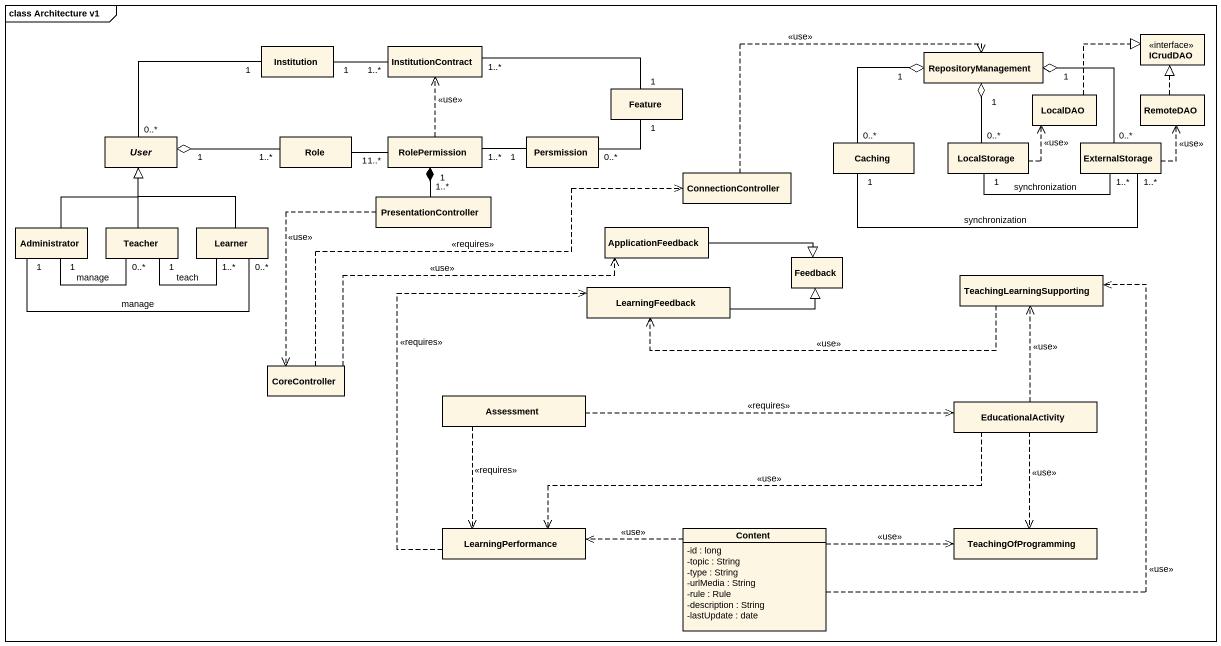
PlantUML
@startuml
mainframe class Architecture v1
hide circle
hide empty members
skinparam classAttributeIconSize 0
interface ICrudDAO
class Institution
class InstitutionContract
class RepositoryManagement
class Feature
class LocalDAO
class RemoteDAO
abstract class User
class Role
class RolePermission
class Persmission
class Caching
class LocalStorage
class ExternalStorage
class ConnectionController
class Administrator
class Teacher
class Learner
class PresentationController
class ApplicationFeedback
class Feedback
class LearningFeedback
class TeachingLearningSupporting
class CoreController
class Assessment
class EducationalActivity
class LearningPerformance
class Content {
  -id : long
  -topic : String
  -type : String
  -urlMedia : String
  -rule : Rule
  -description : String
  -lastUpdate : date
}
class TeachingOfProgramming
Institution "1" -right- "1..*" InstitutionContract
Institution "1" -left- "0..*" User
RepositoryManagement "1" o-- "0..*" Caching
RepositoryManagement "1" o-- "0..*" LocalStorage
RepositoryManagement "1" o-- "0..*" ExternalStorage
Feature "1" -left- "1..*" InstitutionContract
LocalDAO .right.|> ICrudDAO
RemoteDAO .up.|> ICrudDAO
User "1" o-right- "1..*" Role
Role "1" -right- "1..*" RolePermission
RolePermission .up.> InstitutionContract : <<use>>
RolePermission "1..*" *-- "1" PresentationController
Persmission "0..*" -right- "1" Feature
Persmission "1" -left- "1..*" RolePermission
Caching "1" -right- "1..*" ExternalStorage : synchronization
LocalStorage .up.> LocalDAO : <<use>>
LocalStorage "1" -right- "1..*" ExternalStorage : synchronization
ExternalStorage .up.> RemoteDAO : <<use>>
ConnectionController .right.> RepositoryManagement : <<use>>
Administrator -up-|> User
Administrator "1" -right- "0..*" Teacher : manage
Administrator "1" -right- "0..*" Learner : manage
Teacher -up-|> User
Teacher "1" -right- "1..*" Learner : teach
Learner -up-|> User
PresentationController ..> CoreController : <<use>>
ApplicationFeedback -right-|> Feedback
LearningFeedback -right-|> Feedback
TeachingLearningSupporting .left.> LearningFeedback : <<use>>
CoreController .right.> ConnectionController : <<requires>>
CoreController .right.> ApplicationFeedback : <<use>>
Assessment .right.> EducationalActivity : <<requires>>
Assessment ..> LearningPerformance : <<requires>>
EducationalActivity .up.> TeachingLearningSupporting : <<use>>
EducationalActivity .left.> LearningPerformance : <<use>>
EducationalActivity ..> TeachingOfProgramming : <<use>>
LearningPerformance .up.> LearningFeedback : <<requires>>
Content .up.> TeachingLearningSupporting : <<use>>
Content .left.> LearningPerformance : <<use>>
Content .right.> TeachingOfProgramming : <<use>>
@enduml
